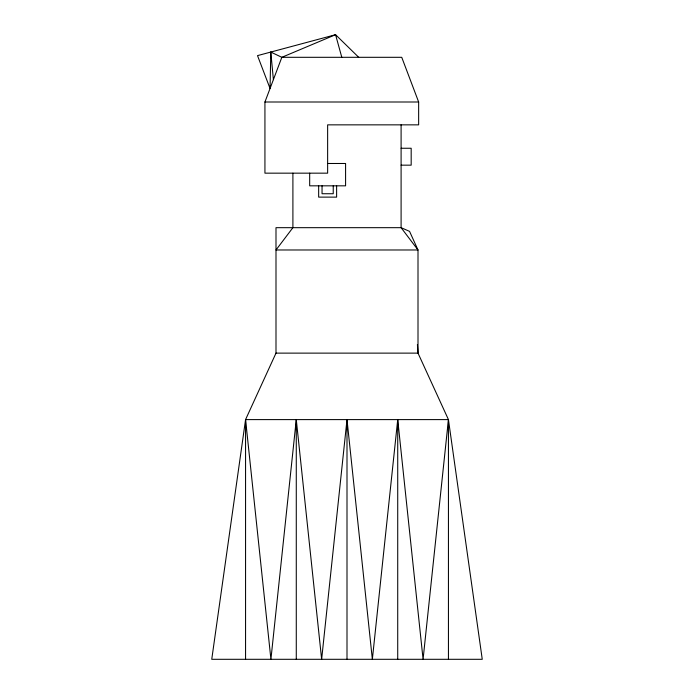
<?xml version="1.0" encoding="UTF-8"?>
<svg xmlns="http://www.w3.org/2000/svg" width="694" height="694" viewBox="0 0 694 694"><rect width="100%" height="100%" fill="white"/><g stroke="black" fill="none" stroke-linecap="round" stroke-linejoin="round"><path stroke-width="1.04" d="M341.795 57.307L335.566 34.7L281.842 57.307L264.935 102.001L264.935 173.162L327.637 173.162L327.637 124.851L418.647 124.851L418.647 102.001L401.739 57.307L281.842 57.307L270.799 52.059L270.053 88.485L257.517 55.624L335.566 34.7L358.703 57.307M448.437 419.601L423.08 659.3L397.723 419.601L372.357 659.3L347 419.601L321.643 659.3L296.277 419.601L270.92 659.3L245.563 419.601L275.995 353.125L275.995 227.675L401.097 227.675L409.555 231.362L418.005 249.979L418.005 353.125L448.437 419.601L482.252 659.3L211.748 659.3L245.563 419.601L448.437 419.601L448.437 659.3M264.935 102.001L418.647 102.001M401.097 148.256L411.178 148.256L411.178 165.163L401.097 165.163M327.637 163.489L345.586 163.489L345.586 185.827L309.68 185.827L309.68 173.162M275.995 353.125L418.005 353.125L417.406 344.502M270.799 52.059L273.393 79.654M401.097 124.851L401.097 227.675L418.005 249.979L275.995 249.979L292.903 227.675L292.903 173.162M397.723 419.601L397.723 659.3M347 419.601L347 659.3M336.616 185.827L336.616 197.122L318.659 197.122L318.659 185.827M333.233 185.827L333.233 193.739L322.042 193.739L322.042 185.827M296.277 419.601L296.277 659.3M245.563 419.601L245.563 659.3"/></g></svg>
